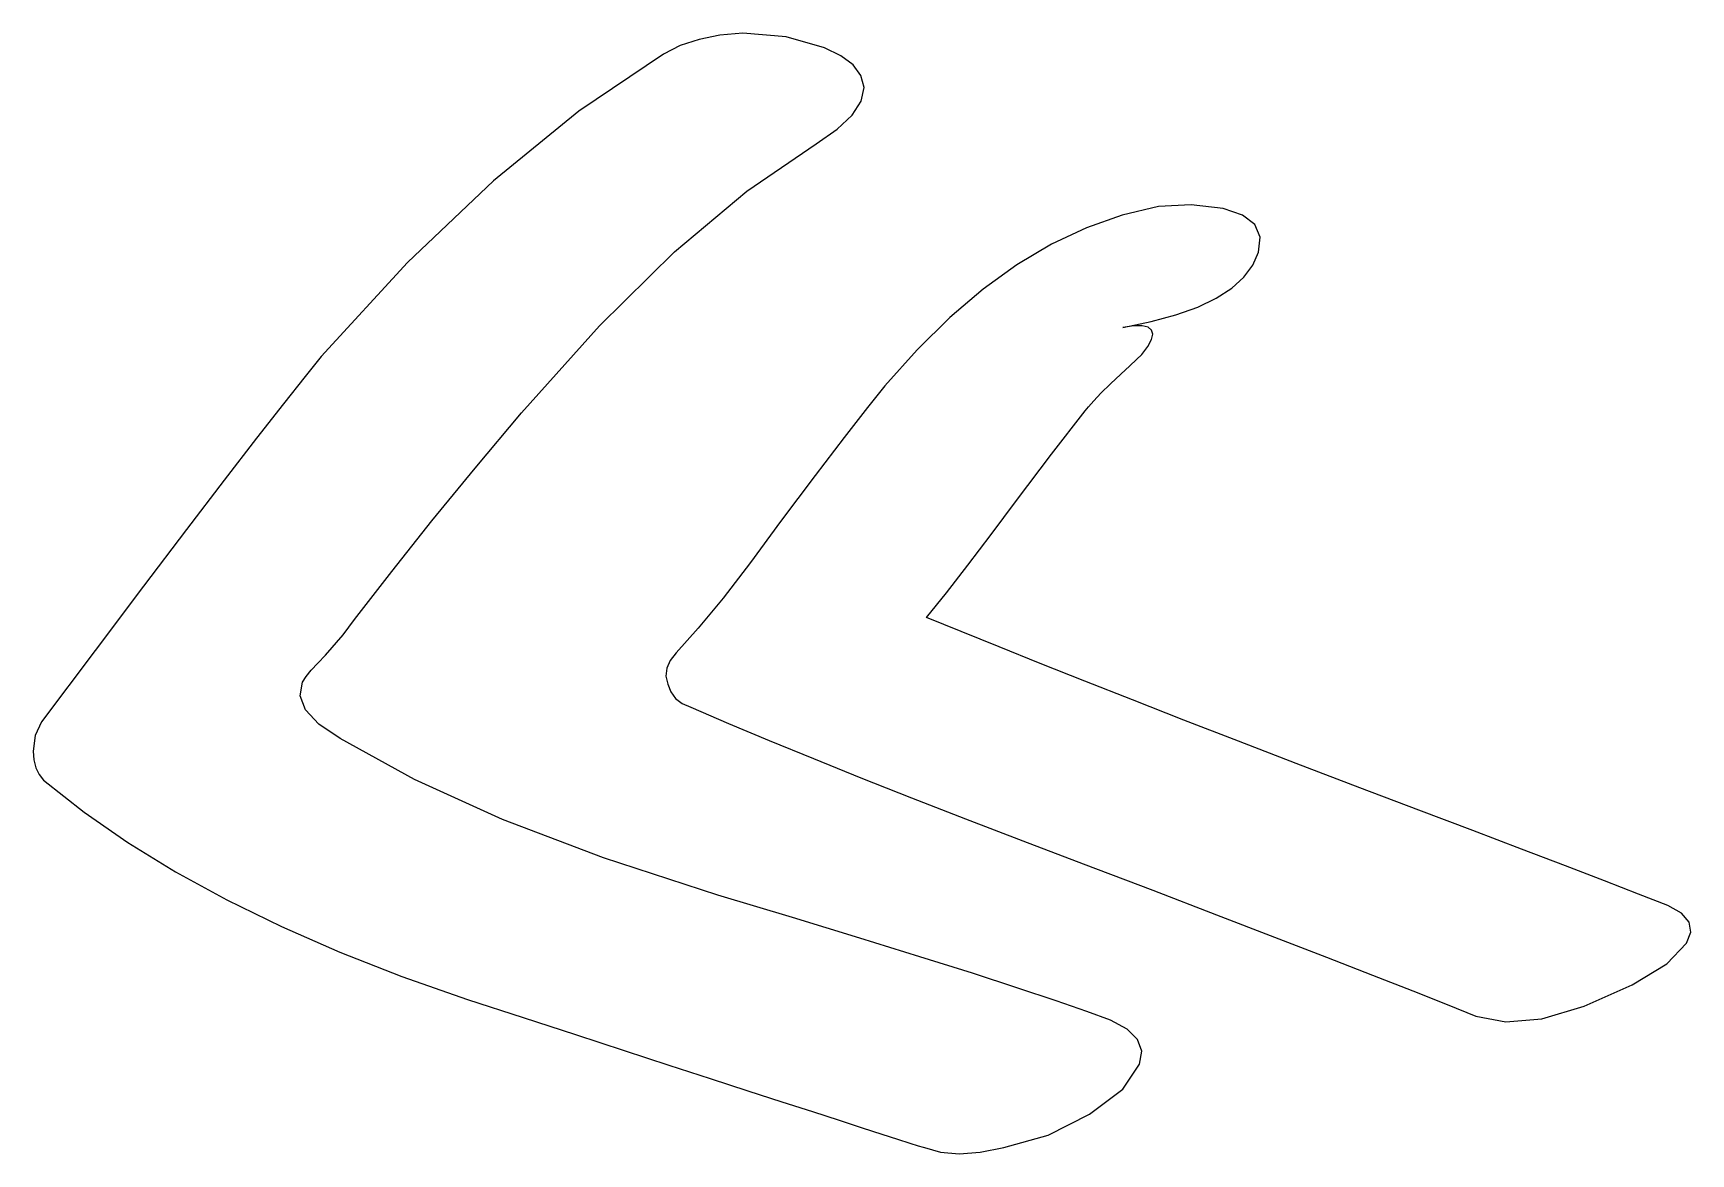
# Model space of a CAD drawing. Extents: x 22.1 to 33.1, y 5.1 to 12.6.
import ezdxf

# ---------------------------------------------------------------- set-up
doc = ezdxf.new("R2010")
doc.units = 0
doc.layers.get('0').update_dxf_attribs({"linetype": 'CONTINUOUS'})

msp = doc.modelspace()

# ---------------------------------------------------------------- linework, layer by layer
at = {"color": 0}
for p, q in [((26.8333, 12.5833), (26.6806, 12.5694)), ((27.1215, 12.5591), (26.8333, 12.5833)), ((26.4167, 12.5), (26.3056, 12.4444)), ((26.5417, 12.5417), (26.4167, 12.5)), ((26.6806, 12.5694), (26.5417, 12.5417)), ((27.375, 12.4861), (27.1215, 12.5591)), ((27.4851, 12.4332), (27.375, 12.4861)), ((26.3056, 12.4444), (25.7413, 12.0634)), ((27.566, 12.3715), (27.4851, 12.4332)), ((27.6171, 12.3012), (27.566, 12.3715)), ((27.6389, 12.2222), (27.6171, 12.3012)), ((27.6189, 12.1311), (27.6389, 12.2222)), ((25.7413, 12.0634), (25.1736, 11.6007)), ((27.4592, 11.9436), (27.559, 12.0382)), ((27.559, 12.0382), (27.6189, 12.1311)), ((27.3194, 11.8472), (27.4592, 11.9436)), ((26.8585, 11.5321), (27.3194, 11.8472)), ((25.1736, 11.6007), (24.6024, 11.0564)), ((26.3785, 11.1285), (26.8585, 11.5321)), ((29.3561, 11.3724), (29.1189, 11.2882)), ((29.5972, 11.4306), (29.3561, 11.3724)), ((29.816, 11.441), (29.5972, 11.4306)), ((30.0278, 11.4167), (29.816, 11.441)), ((30.1571, 11.3724), (30.0278, 11.4167)), ((30.2396, 11.3091), (30.1571, 11.3724)), ((29.1189, 11.2882), (28.8857, 11.178)), ((30.2751, 11.2266), (30.2396, 11.3091)), ((28.8857, 11.178), (28.6563, 11.0417)), ((30.2639, 11.125), (30.2751, 11.2266)), ((24.6024, 11.0564), (24.0278, 10.4306)), ((25.8793, 10.6363), (26.3785, 11.1285)), ((28.6563, 11.0417), (28.4308, 10.8794)), ((30.1658, 10.9584), (30.2254, 11.0383)), ((30.2254, 11.0383), (30.2639, 11.125)), ((30.0849, 10.8855), (30.1658, 10.9584)), ((28.4308, 10.8794), (28.2092, 10.691)), ((29.8592, 10.7605), (29.9826, 10.8195)), ((29.9826, 10.8195), (30.0849, 10.8855)), ((29.5483, 10.6633), (29.7144, 10.7084)), ((29.7144, 10.7084), (29.8592, 10.7605)), ((25.3611, 10.0556), (25.8793, 10.6363)), ((28.2092, 10.691), (27.9915, 10.4766)), ((29.3611, 10.625), (29.5483, 10.6633)), ((29.4329, 10.6344), (29.3611, 10.625)), ((29.4886, 10.6346), (29.4329, 10.6344)), ((29.5283, 10.6257), (29.4886, 10.6346)), ((29.5521, 10.6076), (29.5283, 10.6257)), ((29.5596, 10.5805), (29.5521, 10.6076)), ((29.4861, 10.4444), (29.5267, 10.4989)), ((29.5267, 10.4989), (29.5511, 10.5443)), ((29.5511, 10.5443), (29.5596, 10.5805)), ((24.0278, 10.4306), (23.9197, 10.2984)), ((27.9915, 10.4766), (27.7778, 10.2361)), ((29.3481, 10.3143), (29.4063, 10.3682)), ((29.4063, 10.3682), (29.4522, 10.4116)), ((29.4522, 10.4116), (29.4861, 10.4444)), ((23.9197, 10.2984), (23.7761, 10.1172)), ((29.2778, 10.25), (29.3481, 10.3143)), ((27.7778, 10.2361), (27.6615, 10.0912)), ((29.1667, 10.1354), (29.2153, 10.1866)), ((29.2153, 10.1866), (29.2778, 10.25)), ((23.7761, 10.1172), (23.5968, 9.88693)), ((25.0521, 9.68837), (25.3611, 10.0556)), ((27.6615, 10.0912), (27.5069, 9.89242)), ((28.8854, 9.78125), (29.1111, 10.0694)), ((29.1111, 10.0694), (29.1319, 10.0964)), ((29.1319, 10.0964), (29.1667, 10.1354)), ((23.5968, 9.88693), (23.3819, 9.60764)), ((27.5069, 9.89242), (27.3143, 9.63981)), ((28.6528, 9.47222), (28.8854, 9.78125)), ((23.3819, 9.60764), (23.1315, 9.27929)), ((24.7639, 9.33681), (25.0521, 9.68837)), ((27.3143, 9.63981), (27.0833, 9.33333)), ((28.4851, 9.24658), (28.6528, 9.47222)), ((23.1315, 9.27929), (22.8456, 8.90192)), ((24.4965, 9.00087), (24.7639, 9.33681)), ((27.0833, 9.33333), (26.8836, 9.0599)), ((28.3299, 9.04172), (28.4851, 9.24658)), ((26.8836, 9.0599), (26.7014, 8.82292)), ((24.25, 8.68056), (24.4965, 9.00087)), ((28.1865, 8.85769), (28.3299, 9.04172)), ((22.8456, 8.90192), (22.5239, 8.47547)), ((26.7014, 8.82292), (26.5364, 8.6224)), ((28.0556, 8.69444), (28.1865, 8.85769)), ((24.1736, 8.57986), (24.25, 8.68056)), ((26.5364, 8.6224), (26.3889, 8.45833)), ((28.2854, 8.60032), (28.0556, 8.69444)), ((24.0556, 8.44444), (24.1736, 8.57986)), ((28.5374, 8.49832), (28.2854, 8.60032)), ((28.8114, 8.38851), (28.5374, 8.49832)), ((22.5239, 8.47547), (22.1667, 8)), ((23.9618, 8.34375), (24.0043, 8.39154)), ((24.0043, 8.39154), (24.0556, 8.44444)), ((26.3489, 8.40886), (26.3264, 8.35764)), ((26.3889, 8.45833), (26.3489, 8.40886)), ((29.1076, 8.27083), (28.8114, 8.38851)), ((23.9028, 8.26389), (23.9279, 8.30122)), ((23.9279, 8.30122), (23.9618, 8.34375)), ((26.3264, 8.35764), (26.3211, 8.30469)), ((26.3211, 8.30469), (26.3333, 8.25)), ((23.8872, 8.17275), (23.9028, 8.26389)), ((23.9236, 8.07986), (23.8872, 8.17275)), ((26.3333, 8.25), (26.3532, 8.19883)), ((26.3532, 8.19883), (26.3854, 8.15631)), ((29.426, 8.1454), (29.1076, 8.27083)), ((24.0122, 7.98525), (23.9236, 8.07986)), ((26.3854, 8.15631), (26.4296, 8.12244)), ((26.4296, 8.12244), (26.4861, 8.09722)), ((26.4861, 8.09722), (26.7365, 7.98981)), ((29.7665, 8.01215), (29.426, 8.1454)), ((22.1667, 8), (22.125, 7.90972)), ((24.1528, 7.88889), (24.0122, 7.98525)), ((26.7365, 7.98981), (27.0088, 7.87587)), ((30.1292, 7.8711), (29.7665, 8.01215)), ((22.125, 7.90972), (22.1111, 7.80556)), ((24.6483, 7.61546), (24.1528, 7.88889)), ((27.0088, 7.87587), (27.3025, 7.75543)), ((30.5139, 7.72222), (30.1292, 7.8711)), ((22.1111, 7.80556), (22.1154, 7.74653)), ((22.1154, 7.74653), (22.1285, 7.69444)), ((27.3025, 7.75543), (27.6181, 7.62847)), ((30.9383, 7.56164), (30.5139, 7.72222)), ((22.1285, 7.69444), (22.1501, 7.64931)), ((22.1501, 7.64931), (22.1806, 7.61111)), ((22.1806, 7.61111), (22.4494, 7.40001)), ((25.2326, 7.35069), (24.6483, 7.61546)), ((27.6181, 7.62847), (27.9553, 7.49501)), ((31.3299, 7.41319), (30.9383, 7.56164)), ((22.4494, 7.40001), (22.7421, 7.1971)), ((27.9553, 7.49501), (28.3143, 7.35504)), ((31.6883, 7.27692), (31.3299, 7.41319)), ((25.9054, 7.09462), (25.2326, 7.35069)), ((28.3143, 7.35504), (28.6949, 7.20856)), ((22.7421, 7.1971), (23.0587, 7.00244)), ((28.6949, 7.20856), (29.0972, 7.05556)), ((32.0139, 7.15278), (31.6883, 7.27692)), ((26.6667, 6.84722), (25.9054, 7.09462)), ((32.3064, 7.04081), (32.0139, 7.15278)), ((23.0587, 7.00244), (23.3993, 6.81603)), ((29.0972, 7.05556), (29.5604, 6.87875)), ((32.566, 6.94097), (32.3064, 7.04081)), ((27.1632, 6.69749), (26.6667, 6.84722)), ((29.5604, 6.87875), (29.9844, 6.71619)), ((32.7925, 6.85331), (32.566, 6.94097)), ((32.9861, 6.77778), (32.7925, 6.85331)), ((23.3993, 6.81603), (23.7636, 6.63786)), ((33.0772, 6.72569), (32.9861, 6.77778)), ((23.7636, 6.63786), (24.1518, 6.46793)), ((27.6111, 6.56076), (27.1632, 6.69749)), ((29.9844, 6.71619), (30.3694, 6.56799)), ((33.1285, 6.66667), (33.0772, 6.72569)), ((33.1397, 6.60069), (33.1285, 6.66667)), ((28.0104, 6.43707), (27.6111, 6.56076)), ((30.3694, 6.56799), (30.7153, 6.43403)), ((32.9792, 6.38889), (33.1111, 6.52778)), ((33.1111, 6.52778), (33.1397, 6.60069)), ((24.1518, 6.46793), (24.564, 6.30626)), ((28.3611, 6.32639), (28.0104, 6.43707)), ((30.7153, 6.43403), (31.0222, 6.31446)), ((24.564, 6.30626), (25, 6.15278)), ((28.6632, 6.22874), (28.3611, 6.32639)), ((31.0222, 6.31446), (31.29, 6.20921)), ((32.75, 6.25), (32.9792, 6.38889)), ((28.9167, 6.1441), (28.6632, 6.22874)), ((31.29, 6.20921), (31.5186, 6.11828)), ((32.4296, 6.10678), (32.75, 6.25)), ((25, 6.15278), (25.3715, 6.03174)), ((29.1215, 6.07249), (28.9167, 6.1441)), ((29.2778, 6.01389), (29.1215, 6.07249)), ((31.5186, 6.11828), (31.7083, 6.04167)), ((32.1493, 6.02431), (32.4296, 6.10678)), ((25.3715, 6.03174), (25.7189, 5.91862)), ((29.3889, 5.95404), (29.2778, 6.01389)), ((31.7083, 6.04167), (31.9087, 6.00261)), ((31.9087, 6.00261), (32.1493, 6.02431)), ((25.7189, 5.91862), (26.0421, 5.81342)), ((29.4583, 5.88547), (29.3889, 5.95404)), ((29.4861, 5.80821), (29.4583, 5.88547)), ((26.0421, 5.81342), (26.3411, 5.71615)), ((29.4722, 5.72222), (29.4861, 5.80821)), ((26.3411, 5.71615), (26.6158, 5.62679)), ((26.6158, 5.62679), (26.8665, 5.54536)), ((29.3611, 5.55556), (29.4722, 5.72222)), ((26.8665, 5.54536), (27.0929, 5.47185)), ((29.1389, 5.38889), (29.3611, 5.55556)), ((27.0929, 5.47185), (27.2951, 5.40625)), ((27.2951, 5.40625), (27.4731, 5.34858)), ((27.4731, 5.34858), (27.6269, 5.29883)), ((27.6269, 5.29883), (27.7565, 5.257)), ((28.8649, 5.25006), (29.1389, 5.38889)), ((27.7565, 5.257), (27.8619, 5.2231)), ((27.8619, 5.2231), (27.9432, 5.1971)), ((27.9432, 5.1971), (28.0001, 5.17904)), ((28.5694, 5.16667), (28.8649, 5.25006)), ((28.0001, 5.17904), (28.0331, 5.16889)), ((28.0331, 5.16889), (28.0417, 5.16667)), ((28.0417, 5.16667), (28.1475, 5.13542)), ((28.1475, 5.13542), (28.2708, 5.125)), ((28.2708, 5.125), (28.4114, 5.13542)), ((28.4114, 5.13542), (28.5694, 5.16667))]:
    msp.add_line(p, q, dxfattribs=at)

doc.saveas('drawing.dxf')
